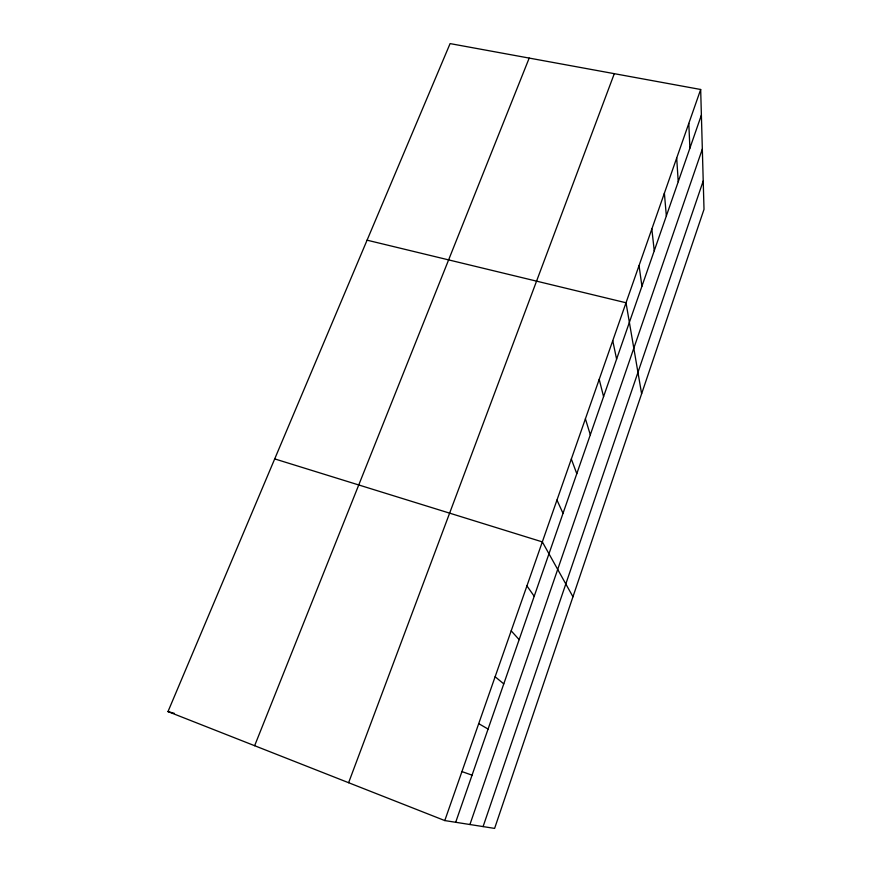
<?xml version="1.0" encoding="UTF-8"?>
<svg xmlns="http://www.w3.org/2000/svg" width="872" height="872" viewBox="0 0 872 872"><rect width="100%" height="100%" fill="white"/><g stroke="black" fill="none" stroke-linecap="round" stroke-linejoin="round"><path stroke-width="1.31" d="M483.088 826.591L703.214 180.984M469.921 824.52L702.331 149.068M455.685 822.285L701.382 115.115M444.785 820.574L700.674 89.489L450.094 43.6L167.991 711.596L444.785 820.574L494.609 828.4L704.009 209.345L700.674 89.489M348.615 782.707L614.302 73.673M254.635 745.702L529.195 58.086M367.068 240.181L626.02 302.769L641.618 393.784M167.991 711.596L174.302 713.329M274.702 458.901L542.33 541.894L572.959 596.764M461.931 771.578L472.057 775.175M478.706 723.651L488.08 729.057M495.122 676.748L503.776 683.877M511.199 630.838L519.145 639.634M526.928 585.897L534.209 596.274M556.968 500.048L563.018 513.357M571.323 459.032L576.795 473.703M585.406 418.811L590.311 434.79M599.206 379.385L603.577 396.618M612.744 340.701L616.602 359.144M639.045 265.546L641.923 286.245M651.831 229.02L654.251 250.787M664.377 193.17L666.35 215.951M676.694 157.974L678.231 181.747M688.793 123.421L689.905 148.131"/></g></svg>
